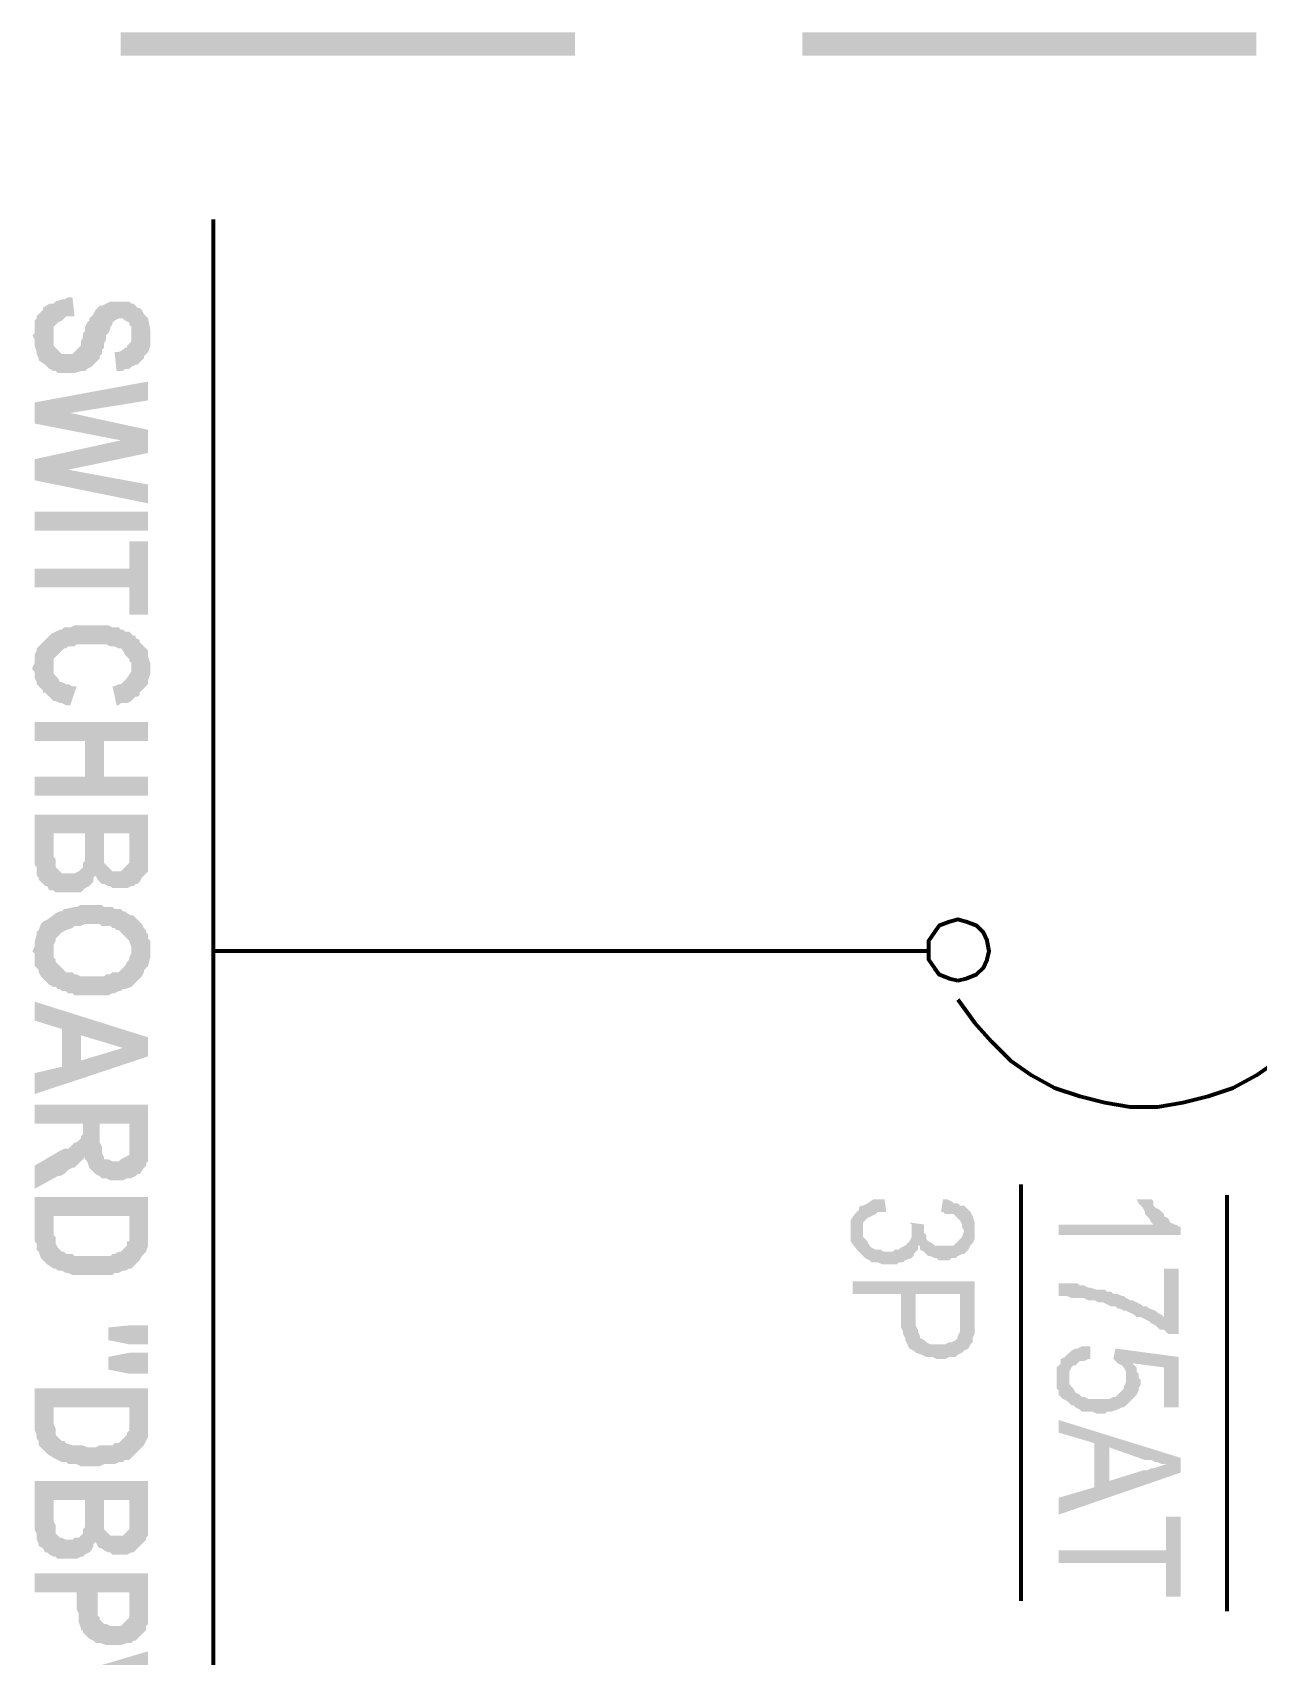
# Model space of a CAD drawing. Header units: inches. Extents: x -186 to 186, y -282 to 282.
# Drawn here: x 18.26 to 39.85, y -119.28 to -90.67 of the extents above; entities that cross this region are included whole.
import ezdxf

# ---------------------------------------------------------------- set-up
doc = ezdxf.new("R2010")
doc.units = ezdxf.units.IN
doc.header["$MEASUREMENT"] = 0
doc.layers.add('H', color=7, linetype='CONTINUOUS', lineweight=100)
doc.layers.add('P', color=250, linetype='CONTINUOUS', lineweight=100)

msp = doc.modelspace()

# ---------------------------------------------------------------- hatches: boundary and pattern name
at = {"layer": 'H', "linetype": 'Continuous'}
for points in [[(27.815, -91.074), (27.815, -90.667), (19.815, -91.074)], [(27.815, -90.667), (19.815, -91.074), (19.815, -90.667)], [(39.815, -91.074), (39.815, -90.667), (31.815, -91.074)], [(39.815, -90.667), (31.815, -91.074), (31.815, -90.667)], [(20.333, -96), (20.333, -95.889), (20.296, -95.704), (20.259, -95.667), (20.222, -95.63), (20.185, -95.556), (20.148, -95.519), (20.111, -95.519), (20.074, -95.481), (20.037, -95.444), (20, -95.444), (19.963, -95.407), (19.889, -95.407), (19.667, -95.407), (19.63, -95.407), (19.556, -95.444), (19.481, -95.481), (19.444, -95.481), (19.407, -95.519), (19.37, -95.556), (19.333, -95.63), (19.259, -95.704), (19.259, -95.741), (19.222, -95.778), (19.185, -95.852), (19.185, -95.926), (19.148, -95.963), (19.148, -96.037), (19.111, -96.111), (19.111, -96.148), (19.111, -96.185), (19.074, -96.222), (19.037, -96.259), (19, -96.296), (18.963, -96.333), (18.815, -96.333), (18.778, -96.333), (18.741, -96.296), (18.704, -96.259), (18.667, -96.222), (18.63, -96.185), (18.63, -96.074), (18.63, -96), (18.556, -95.444), (18.444, -95.519), (18.444, -95.556), (18.407, -95.593), (18.37, -95.63), (18.333, -95.667), (18.333, -95.704), (18.296, -95.741), (18.296, -95.815), (18.296, -95.852), (18.296, -95.963), (18.259, -96), (18.296, -96.074), (18.296, -96.148), (18.296, -96.185), (18.333, -96.296), (18.333, -96.333), (18.37, -96.407), (18.37, -96.444), (18.481, -96.519), (18.519, -96.556), (18.556, -96.593), (18.63, -96.63), (18.667, -96.63), (18.704, -96.667), (18.778, -96.667), (18.815, -96.667), (19, -96.667), (19.111, -96.63), (19.148, -96.63), (19.185, -96.63), (19.222, -96.593), (19.296, -96.556), (19.333, -96.519), (19.407, -96.444), (19.444, -96.407), (19.444, -96.37), (19.481, -96.333), (19.481, -96.259), (19.519, -96.222), (19.519, -96.148), (19.556, -96.074), (19.556, -96), (19.593, -95.963), (19.63, -95.889), (19.63, -95.852), (19.667, -95.815), (19.667, -95.778), (19.704, -95.741), (19.778, -95.704), (19.815, -95.704), (19.852, -95.704), (19.889, -95.741), (19.963, -95.778), (19.963, -95.815), (20, -95.852), (20, -95.926), (20, -96), (20, -96.556), (20.074, -96.519), (20.111, -96.519), (20.148, -96.481), (20.222, -96.407), (20.222, -96.37), (20.259, -96.333), (20.296, -96.296), (20.333, -96.185), (20.333, -96.111), (20.333, -96.074)], [(19, -95.667), (18.963, -95.333), (18.889, -95.333), (18.815, -95.37), (18.778, -95.37), (18.667, -95.407), (18.63, -95.444), (18.556, -95.444), (18.63, -96), (18.63, -95.963), (18.63, -95.889), (18.63, -95.852), (18.667, -95.815), (18.704, -95.778), (18.778, -95.741), (18.815, -95.704), (18.852, -95.667), (18.926, -95.667)], [(20, -96.556), (20, -96), (20, -96.037), (20, -96.111), (19.963, -96.148), (19.926, -96.185), (19.926, -96.222), (19.889, -96.222), (19.852, -96.259), (19.778, -96.296), (19.704, -96.296), (19.741, -96.63), (19.852, -96.63), (19.889, -96.593), (19.963, -96.593)], [(20.296, -97.148), (20.296, -96.815), (18.296, -97.185), (18.926, -97.37)], [(20.296, -98.074), (20.296, -97.667), (18.926, -97.37), (18.296, -97.185), (18.296, -97.556), (19.815, -97.852)], [(20.296, -98.074), (19.815, -97.852), (18.296, -98.185), (18.889, -98.37)], [(20.296, -98.963), (20.296, -98.63), (18.889, -98.37), (18.296, -98.185), (18.296, -98.556)], [(18.296, -99.444), (20.296, -99.444), (20.296, -99.111), (18.296, -99.111)], [(20.296, -100.926), (20.296, -99.63), (19.963, -99.63), (19.963, -100.111), (18.296, -100.111), (18.296, -100.444), (19.963, -100.444), (19.963, -100.926)], [(19.037, -102.185), (19, -102.185), (18.963, -102.185), (18.889, -102.148), (18.852, -102.148), (18.778, -102.111), (18.741, -102.111), (18.704, -102.037), (18.667, -102), (18.63, -101.963), (18.63, -101.852), (18.593, -101.259), (18.556, -101.296), (18.519, -101.333), (18.481, -101.37), (18.444, -101.407), (18.407, -101.444), (18.37, -101.481), (18.333, -101.519), (18.333, -101.556), (18.296, -101.63), (18.296, -101.667), (18.296, -101.741), (18.296, -101.778), (18.259, -101.852), (18.259, -101.889), (18.296, -101.926), (18.296, -102), (18.296, -102.037), (18.333, -102.111), (18.333, -102.148), (18.37, -102.185), (18.407, -102.222), (18.444, -102.259), (18.444, -102.296), (18.481, -102.296), (18.519, -102.333), (18.63, -102.444), (18.667, -102.444), (18.741, -102.481), (18.778, -102.481), (18.852, -102.519), (18.926, -102.519)], [(20.037, -101.296), (20, -101.259), (19.963, -101.222), (19.889, -101.222), (19.852, -101.185), (19.815, -101.185), (19.778, -101.148), (19.704, -101.148), (19.667, -101.148), (19.593, -101.111), (19.519, -101.111), (19.481, -101.111), (19.407, -101.111), (19.148, -101.111), (19.111, -101.111), (19.037, -101.111), (19, -101.111), (18.926, -101.148), (18.889, -101.148), (18.815, -101.148), (18.778, -101.185), (18.741, -101.185), (18.667, -101.222), (18.593, -101.259), (18.63, -101.852), (18.63, -101.815), (18.63, -101.778), (18.63, -101.704), (18.667, -101.667), (18.704, -101.63), (18.741, -101.593), (18.778, -101.556), (18.815, -101.519), (18.852, -101.519), (18.889, -101.481), (18.963, -101.481), (19, -101.481), (19.037, -101.444), (19.111, -101.444), (19.519, -101.444), (19.556, -101.444), (19.63, -101.481), (19.667, -101.481), (19.704, -101.481), (19.778, -101.519), (19.815, -101.519), (19.852, -101.556), (19.889, -101.63), (19.926, -101.667), (19.963, -101.704), (19.963, -101.741), (20, -101.778), (20, -101.852)], [(20.333, -101.852), (20.333, -101.778), (20.296, -101.667), (20.296, -101.63), (20.296, -101.556), (20.259, -101.519), (20.222, -101.481), (20.185, -101.444), (20.148, -101.407), (20.148, -101.37), (20.074, -101.333), (20.074, -101.296), (20.037, -101.296), (20, -101.852), (20, -101.926), (19.926, -102.037), (19.889, -102.074), (19.852, -102.111), (19.815, -102.148), (19.778, -102.148), (19.704, -102.185), (19.667, -102.185), (19.741, -102.519), (19.778, -102.519), (19.815, -102.481), (19.889, -102.481), (19.926, -102.481), (20, -102.444), (20.037, -102.407), (20.074, -102.37), (20.111, -102.37), (20.148, -102.333), (20.148, -102.296), (20.185, -102.259), (20.222, -102.222), (20.259, -102.185), (20.296, -102.148), (20.296, -102.074), (20.333, -101.963), (20.333, -101.926)], [(20.296, -103.148), (20.296, -102.815), (18.296, -102.815), (18.296, -103.148), (19.185, -103.148), (19.185, -103.778), (19.519, -103.148)], [(20.296, -104.111), (20.296, -103.778), (19.519, -103.778), (19.519, -103.148), (19.185, -103.778), (18.296, -103.778), (18.296, -104.111)], [(20.296, -105.111), (20.296, -104.444), (18.296, -104.444), (18.296, -105.333), (18.333, -105.37), (18.333, -105.444), (18.333, -105.481), (18.333, -105.519), (18.37, -105.556), (18.37, -105.593), (18.444, -105.667), (18.481, -105.704), (18.519, -105.704), (18.556, -105.778), (18.63, -105.778), (18.63, -104.778), (19.185, -104.778), (19.185, -105.037), (19.185, -105.741), (19.259, -105.704), (19.296, -105.667), (19.333, -105.63), (19.333, -105.556), (19.37, -105.519), (19.407, -105.593), (19.444, -105.63), (19.481, -105.667), (19.519, -104.778), (19.963, -104.778), (19.963, -104.963), (20, -105.704), (20.037, -105.704), (20.074, -105.667), (20.111, -105.667), (20.148, -105.63), (20.185, -105.556), (20.222, -105.519), (20.259, -105.481), (20.296, -105.444), (20.296, -105.37), (20.296, -105.333), (20.296, -105.259), (20.296, -105.185)], [(19.185, -105.741), (19.185, -105.037), (19.185, -105.259), (19.148, -105.296), (19.148, -105.333), (19.148, -105.37), (19.111, -105.407), (19.074, -105.444), (19, -105.481), (18.963, -105.481), (18.889, -105.481), (18.852, -105.481), (18.778, -105.481), (18.741, -105.444), (18.704, -105.407), (18.667, -105.37), (18.667, -105.333), (18.667, -105.222), (18.63, -105.185), (18.63, -104.778), (18.63, -105.778), (18.667, -105.815), (18.704, -105.815), (18.778, -105.815), (19, -105.815), (19.037, -105.815), (19.111, -105.815), (19.148, -105.778)], [(20, -105.704), (19.963, -104.963), (19.963, -105.111), (19.963, -105.185), (19.963, -105.296), (19.926, -105.333), (19.889, -105.37), (19.852, -105.407), (19.815, -105.444), (19.667, -105.444), (19.63, -105.407), (19.593, -105.37), (19.519, -105.296), (19.519, -105.259), (19.519, -105.222), (19.519, -105.185), (19.519, -104.778), (19.481, -105.667), (19.519, -105.667), (19.593, -105.704), (19.63, -105.704), (19.667, -105.741), (19.741, -105.741), (19.889, -105.741), (19.926, -105.741)], [(20.333, -106.852), (20.333, -106.741), (20.333, -106.667), (20.296, -106.63), (20.296, -106.556), (20.259, -106.519), (20.259, -106.481), (20.222, -106.444), (20.185, -106.37), (20.148, -106.333), (20.074, -106.259), (20.037, -106.222), (20, -106.222), (19.926, -106.185), (19.889, -106.148), (19.852, -106.148), (19.815, -106.111), (19.704, -106.111), (19.667, -106.074), (19.593, -106.074), (19.519, -106.074), (19.481, -106.037), (19.37, -106.037), (19.296, -106.037), (19.222, -106.037), (19.111, -106.037), (19.037, -106.074), (19, -106.074), (18.815, -106.111), (18.778, -106.148), (18.741, -106.148), (18.667, -106.185), (18.519, -106.296), (18.444, -106.333), (18.407, -106.37), (18.37, -106.481), (18.333, -106.519), (18.333, -106.556), (18.296, -106.704), (18.296, -106.778), (18.259, -106.852), (18.296, -106.889), (18.296, -107), (18.296, -107.111), (18.333, -107.148), (18.37, -107.185), (18.37, -107.222), (18.407, -107.296), (18.444, -107.333), (18.481, -107.37), (18.519, -107.407), (18.556, -107.444), (18.63, -107.481), (18.63, -106.852), (18.63, -106.778), (18.63, -106.741), (18.667, -106.667), (18.667, -106.63), (18.704, -106.593), (18.741, -106.556), (18.778, -106.519), (18.852, -106.481), (18.963, -106.444), (19, -106.407), (19.037, -106.407), (19.111, -106.407), (19.185, -106.37), (19.444, -106.37), (19.481, -106.407), (19.556, -106.407), (19.63, -106.407), (19.667, -106.444), (19.704, -106.444), (19.741, -106.481), (19.778, -106.481), (19.815, -106.519), (19.852, -106.556), (19.889, -106.593), (19.926, -106.63), (19.963, -106.667), (20, -106.778), (20, -106.852), (20.037, -107.444), (20.074, -107.407), (20.111, -107.37), (20.148, -107.333), (20.185, -107.296), (20.222, -107.222), (20.222, -107.185), (20.259, -107.148), (20.296, -107.111), (20.333, -106.963), (20.333, -106.889)], [(20.037, -107.444), (20, -106.852), (20, -106.889), (19.963, -106.963), (19.963, -107), (19.926, -107.037), (19.889, -107.111), (19.852, -107.148), (19.815, -107.185), (19.778, -107.222), (19.704, -107.222), (19.667, -107.222), (19.63, -107.259), (19.556, -107.259), (19.519, -107.296), (19.444, -107.296), (19.185, -107.296), (19.111, -107.296), (19.037, -107.259), (19, -107.259), (18.963, -107.222), (18.889, -107.222), (18.852, -107.222), (18.778, -107.148), (18.741, -107.111), (18.667, -107.037), (18.667, -107), (18.63, -106.963), (18.63, -106.889), (18.63, -106.852), (18.63, -107.481), (18.667, -107.481), (18.704, -107.519), (18.741, -107.519), (18.778, -107.556), (18.852, -107.556), (18.889, -107.593), (18.963, -107.593), (19, -107.63), (19.037, -107.63), (19.111, -107.63), (19.481, -107.63), (19.556, -107.63), (19.593, -107.63), (19.667, -107.593), (19.704, -107.593), (19.778, -107.556), (19.815, -107.556), (19.852, -107.519), (19.889, -107.519), (20, -107.481)], [(20.296, -108.704), (20.296, -108.37), (18.296, -107.741), (18.296, -108.074), (18.778, -108.222), (18.778, -108.889), (19.111, -108.333), (19.852, -108.556)], [(20.296, -108.704), (19.852, -108.556), (19.111, -108.778), (19.111, -108.333), (18.778, -108.889), (18.296, -109), (18.296, -109.37)], [(20.296, -110.259), (20.296, -109.556), (18.296, -109.556), (18.296, -109.889), (19.148, -109.889), (19.148, -109.963), (19.148, -110.519), (19.185, -110.481), (19.185, -110.519), (19.222, -110.556), (19.259, -110.667), (19.296, -110.704), (19.37, -110.778), (19.444, -110.815), (19.444, -109.889), (19.963, -109.889), (19.963, -110.148), (19.963, -110.852), (20, -110.852), (20.074, -110.815), (20.111, -110.778), (20.148, -110.778), (20.222, -110.667), (20.259, -110.63), (20.259, -110.593), (20.296, -110.556), (20.296, -110.519), (20.296, -110.444), (20.296, -110.37), (20.296, -110.333)], [(19.148, -110.519), (19.148, -109.963), (19.148, -110.074), (19.111, -110.111), (19.111, -110.148), (19.074, -110.185), (19.037, -110.222), (19, -110.222), (18.963, -110.259), (18.926, -110.296), (18.889, -110.333), (18.815, -110.333), (18.741, -110.37), (18.296, -110.63), (18.296, -111.037), (18.704, -110.815), (18.741, -110.815), (18.815, -110.778), (18.852, -110.741), (18.889, -110.704), (18.963, -110.667), (19, -110.667), (19.037, -110.63), (19.074, -110.593), (19.111, -110.556)], [(19.963, -110.852), (19.963, -110.148), (19.963, -110.37), (19.963, -110.407), (19.963, -110.444), (19.889, -110.481), (19.815, -110.519), (19.778, -110.556), (19.667, -110.556), (19.593, -110.519), (19.556, -110.519), (19.519, -110.519), (19.519, -110.481), (19.481, -110.407), (19.481, -110.37), (19.481, -110.296), (19.444, -110.222), (19.444, -109.889), (19.444, -110.815), (19.481, -110.852), (19.519, -110.852), (19.556, -110.852), (19.63, -110.889), (19.667, -110.889), (19.815, -110.889), (19.852, -110.889), (19.926, -110.852)], [(20.296, -111.815), (20.296, -111.185), (18.296, -111.185), (18.296, -111.963), (18.333, -112), (18.333, -112.037), (18.333, -112.111), (18.37, -112.148), (18.407, -112.259), (18.444, -112.296), (18.481, -112.333), (18.519, -112.37), (18.63, -112.444), (18.63, -111.519), (19.963, -111.519), (19.963, -111.667), (20, -112.444), (20.037, -112.407), (20.074, -112.37), (20.111, -112.333), (20.148, -112.296), (20.185, -112.222), (20.222, -112.185), (20.259, -112.148), (20.296, -112.037), (20.296, -112), (20.296, -111.963), (20.296, -111.889)], [(33.296, -111.444), (33.259, -111.185), (33.259, -111.222), (33.185, -111.222), (33.111, -111.222), (33.074, -111.222), (32.963, -111.296), (32.889, -111.333), (32.852, -111.333), (32.889, -111.778), (32.889, -111.741), (32.889, -111.667), (32.889, -111.63), (32.926, -111.593), (32.963, -111.556), (33.037, -111.519), (33.111, -111.481), (33.148, -111.444), (33.222, -111.444)], [(34.667, -111.333), (34.593, -111.333), (34.556, -111.296), (34.481, -111.296), (34.444, -111.259), (34.37, -111.222), (34.296, -111.222), (34.259, -111.444), (34.296, -111.444), (34.333, -111.481), (34.407, -111.481), (34.481, -111.481), (34.519, -111.519), (34.556, -111.556), (34.593, -111.593), (34.63, -111.667), (34.63, -111.704), (34.667, -111.778)], [(38, -111.333), (38, -111.259), (37.963, -111.222), (37.704, -111.222), (37.741, -111.296), (37.778, -111.333), (37.815, -111.37), (37.852, -111.444), (37.852, -111.481), (37.889, -111.519), (37.926, -111.556), (37.963, -111.63), (38, -111.667)], [(20, -112.444), (19.963, -111.667), (19.963, -111.852), (19.963, -111.926), (19.963, -111.963), (19.926, -111.963), (19.926, -112.037), (19.889, -112.074), (19.852, -112.111), (19.815, -112.148), (19.778, -112.148), (19.704, -112.185), (19.667, -112.185), (19.63, -112.222), (19.593, -112.222), (19.556, -112.222), (19.444, -112.222), (19.37, -112.222), (19.222, -112.222), (19.148, -112.222), (19.037, -112.222), (19, -112.222), (18.963, -112.185), (18.889, -112.185), (18.852, -112.185), (18.815, -112.148), (18.778, -112.148), (18.741, -112.111), (18.704, -112.074), (18.667, -112), (18.667, -111.963), (18.667, -111.889), (18.63, -111.852), (18.63, -111.519), (18.63, -112.444), (18.667, -112.444), (18.704, -112.481), (18.778, -112.481), (18.852, -112.519), (18.889, -112.519), (18.963, -112.556), (19, -112.556), (19.037, -112.556), (19.111, -112.556), (19.444, -112.556), (19.519, -112.556), (19.556, -112.556), (19.63, -112.556), (19.667, -112.556), (19.704, -112.519), (19.778, -112.519), (19.852, -112.481), (19.889, -112.481), (19.963, -112.444)], [(33.778, -112.222), (33.741, -111.778), (33.741, -111.852), (33.741, -111.889), (33.704, -111.963), (33.667, -112), (33.63, -112.037), (33.556, -112.074), (33.519, -112.111), (33.444, -112.111), (33.407, -112.148), (33.259, -112.148), (33.185, -112.111), (33.148, -112.111), (33.111, -112.111), (33.037, -112.074), (33, -112.037), (32.963, -111.963), (32.926, -111.926), (32.889, -111.889), (32.889, -111.815), (32.889, -111.778), (32.852, -111.333), (32.815, -111.37), (32.815, -111.407), (32.778, -111.444), (32.741, -111.481), (32.667, -111.593), (32.667, -111.667), (32.667, -111.704), (32.667, -111.852), (32.667, -111.963), (32.778, -112.111), (32.815, -112.148), (32.852, -112.185), (32.889, -112.222), (32.926, -112.259), (33, -112.296), (33.037, -112.333), (33.148, -112.333), (33.222, -112.37), (33.259, -112.37), (33.333, -112.37), (33.37, -112.37), (33.407, -112.37), (33.481, -112.37), (33.519, -112.333), (33.593, -112.333), (33.63, -112.296), (33.741, -112.259)], [(34.852, -111.778), (34.852, -111.667), (34.852, -111.63), (34.815, -111.519), (34.778, -111.444), (34.741, -111.407), (34.704, -111.37), (34.667, -111.333), (34.667, -111.778), (34.63, -111.889), (34.593, -111.926), (34.556, -111.963), (34.519, -112), (34.481, -112.037), (34.444, -112.037), (34.37, -112.037), (34.259, -112.037), (34.185, -112.037), (34.148, -112.037), (34.111, -112), (34.037, -111.963), (34, -111.926), (34, -111.852), (33.963, -111.815), (33.963, -111.778), (33.963, -111.704), (33.963, -112.148), (34, -112.185), (34.037, -112.222), (34.074, -112.222), (34.148, -112.259), (34.185, -112.259), (34.222, -112.296), (34.407, -112.296), (34.444, -112.259), (34.519, -112.259), (34.556, -112.222), (34.63, -112.185), (34.667, -112.185), (34.704, -112.148), (34.741, -112.111), (34.778, -112.037), (34.815, -112), (34.852, -111.926), (34.852, -111.815)], [(38.481, -111.852), (38.481, -111.704), (38.444, -111.704), (38.407, -111.667), (38.37, -111.667), (38.296, -111.63), (38.259, -111.556), (38.185, -111.519), (38.185, -111.481), (38.148, -111.444), (38.111, -111.407), (38.037, -111.37), (38, -111.333), (38, -111.667), (36.333, -111.667), (36.333, -111.852)], [(33.963, -111.667), (33.704, -111.63), (33.741, -111.667), (33.741, -111.741), (33.741, -111.778), (33.778, -112.222), (33.778, -112.185), (33.815, -112.148), (33.852, -112.111), (33.852, -112.037), (33.889, -112.037), (33.889, -112.111), (33.963, -112.148), (33.963, -111.704)], [(34.852, -113.333), (34.852, -112.667), (32.704, -112.667), (32.704, -112.889), (33.556, -112.889), (33.556, -113.481), (33.593, -113.556), (33.593, -113.593), (33.63, -113.667), (33.63, -113.704), (33.704, -113.852), (33.778, -113.889), (33.815, -113.926), (33.815, -112.889), (34.593, -112.889), (34.593, -113.37), (34.63, -113.926), (34.667, -113.889), (34.741, -113.852), (34.778, -113.778), (34.815, -113.741), (34.815, -113.704), (34.815, -113.667), (34.852, -113.593), (34.852, -113.556), (34.852, -113.407)], [(38.444, -113.593), (38.444, -112.444), (38.185, -112.444), (38.185, -113.333), (38.185, -113.296), (38.148, -113.259), (38.074, -113.222), (38.037, -113.185), (37.926, -113.148), (37.889, -113.111), (37.815, -113.111), (37.778, -113.074), (37.704, -113.037), (37.63, -113), (37.593, -113), (37.519, -112.963), (37.481, -112.926), (37.444, -112.926), (37.37, -112.889), (37.296, -112.889), (37.259, -112.852), (37.185, -112.852), (37.148, -112.815), (37.074, -112.815), (37, -112.815), (36.889, -112.778), (36.852, -112.778), (36.778, -112.741), (36.704, -112.741), (36.667, -112.704), (36.593, -112.704), (36.519, -112.704), (36.481, -112.704), (36.444, -112.704), (36.333, -112.704), (36.333, -112.926), (36.37, -112.926), (36.444, -112.926), (36.481, -112.926), (36.556, -112.963), (36.63, -112.963), (36.667, -112.963), (36.741, -112.963), (36.778, -112.963), (36.852, -113), (36.889, -113), (36.963, -113), (37.037, -113.037), (37.111, -113.037), (37.185, -113.074), (37.259, -113.111), (37.333, -113.111), (37.37, -113.148), (37.407, -113.148), (37.481, -113.185), (37.519, -113.185), (37.593, -113.222), (37.667, -113.259), (37.704, -113.296), (37.778, -113.296), (37.926, -113.37), (37.963, -113.407), (38.037, -113.444), (38.074, -113.481), (38.111, -113.519), (38.185, -113.519), (38.222, -113.556), (38.259, -113.593)], [(34.63, -113.926), (34.593, -113.37), (34.593, -113.519), (34.593, -113.556), (34.556, -113.63), (34.556, -113.667), (34.519, -113.704), (34.444, -113.741), (34.407, -113.741), (34.333, -113.778), (34.296, -113.778), (34.185, -113.778), (34.148, -113.778), (34.074, -113.778), (34, -113.741), (33.963, -113.704), (33.889, -113.667), (33.889, -113.63), (33.852, -113.556), (33.852, -113.519), (33.815, -113.444), (33.815, -112.889), (33.815, -113.926), (33.926, -113.963), (34, -114), (34.037, -114), (34.111, -114), (34.185, -114.037), (34.333, -114.037), (34.407, -114), (34.444, -114), (34.519, -114), (34.556, -113.963)], [(20.296, -113.778), (20.296, -113.444), (19.963, -113.444), (19.593, -113.481), (19.593, -113.704), (19.963, -113.778)], [(36.889, -114.037), (36.889, -113.815), (36.852, -113.815), (36.815, -113.815), (36.741, -113.815), (36.667, -113.852), (36.63, -113.852), (36.556, -113.889), (36.519, -113.926), (36.481, -113.963), (36.519, -114.37), (36.519, -114.296), (36.519, -114.259), (36.556, -114.185), (36.593, -114.148), (36.63, -114.148), (36.667, -114.111), (36.704, -114.074), (36.778, -114.074), (36.852, -114.037)], [(38.444, -114.889), (38.444, -114), (37.333, -113.852), (37.296, -114.037), (37.333, -114.074), (37.37, -114.111), (37.444, -114.148), (37.481, -114.185), (37.519, -114.259), (37.519, -114.296), (37.519, -114.852), (37.556, -114.815), (37.593, -114.778), (37.63, -114.111), (38.185, -114.185), (38.185, -114.889)], [(20.296, -114.296), (20.296, -113.926), (19.963, -113.926), (19.593, -114), (19.593, -114.222), (19.963, -114.296)], [(37.519, -114.852), (37.519, -114.37), (37.519, -114.444), (37.481, -114.519), (37.481, -114.556), (37.444, -114.593), (37.407, -114.63), (37.37, -114.667), (37.333, -114.704), (37.296, -114.704), (37.222, -114.741), (37.185, -114.741), (36.889, -114.741), (36.852, -114.741), (36.778, -114.704), (36.741, -114.704), (36.704, -114.667), (36.63, -114.63), (36.593, -114.556), (36.556, -114.519), (36.519, -114.481), (36.519, -114.444), (36.519, -114.37), (36.481, -113.963), (36.444, -114), (36.37, -114.037), (36.37, -114.111), (36.333, -114.148), (36.296, -114.185), (36.296, -114.259), (36.296, -114.333), (36.296, -114.444), (36.296, -114.481), (36.296, -114.556), (36.333, -114.593), (36.333, -114.667), (36.37, -114.704), (36.407, -114.741), (36.481, -114.778), (36.519, -114.815), (36.556, -114.852), (36.593, -114.852), (36.63, -114.889), (36.704, -114.926), (36.741, -114.963), (36.815, -114.963), (36.852, -114.963), (36.926, -114.963), (37, -115), (37.148, -115), (37.185, -114.963), (37.259, -114.963), (37.37, -114.926), (37.444, -114.889), (37.481, -114.889)], [(37.778, -114.444), (37.778, -114.407), (37.741, -114.37), (37.741, -114.296), (37.704, -114.259), (37.704, -114.185), (37.667, -114.148), (37.63, -114.111), (37.593, -114.778), (37.63, -114.741), (37.667, -114.704), (37.704, -114.667), (37.741, -114.593), (37.741, -114.556), (37.778, -114.481)], [(20.296, -115.148), (20.296, -114.556), (18.296, -114.556), (18.296, -115.296), (18.333, -115.37), (18.333, -115.407), (18.333, -115.444), (18.37, -115.481), (18.37, -115.556), (18.407, -115.593), (18.444, -115.63), (18.519, -115.704), (18.63, -115.778), (18.63, -114.889), (19.963, -114.889), (19.963, -115.037), (20, -115.778), (20.037, -115.741), (20.074, -115.704), (20.111, -115.667), (20.185, -115.593), (20.222, -115.556), (20.259, -115.481), (20.296, -115.407), (20.296, -115.333), (20.296, -115.296), (20.296, -115.222)], [(20, -115.778), (19.963, -115.037), (19.963, -115.222), (19.963, -115.259), (19.963, -115.296), (19.926, -115.333), (19.926, -115.37), (19.889, -115.407), (19.815, -115.481), (19.778, -115.519), (19.704, -115.519), (19.667, -115.556), (19.63, -115.556), (19.593, -115.556), (19.556, -115.556), (19.444, -115.556), (19.37, -115.593), (19.222, -115.593), (19.148, -115.556), (19.037, -115.556), (19, -115.556), (18.963, -115.556), (18.852, -115.519), (18.815, -115.481), (18.778, -115.481), (18.741, -115.444), (18.704, -115.407), (18.667, -115.37), (18.667, -115.333), (18.667, -115.296), (18.667, -115.259), (18.63, -115.185), (18.63, -114.889), (18.63, -115.778), (18.704, -115.815), (18.778, -115.852), (18.852, -115.852), (18.889, -115.889), (18.963, -115.889), (19, -115.889), (19.037, -115.889), (19.111, -115.926), (19.444, -115.926), (19.519, -115.889), (19.556, -115.889), (19.63, -115.889), (19.667, -115.889), (19.704, -115.889), (19.778, -115.852), (19.852, -115.852), (19.889, -115.815), (19.963, -115.815)], [(38.481, -116.037), (38.481, -115.778), (36.333, -115.111), (36.333, -115.333), (36.963, -115.519), (36.963, -116.296), (37.222, -115.593), (37.852, -115.815), (37.889, -115.815), (37.963, -115.815), (38.037, -115.852), (38.074, -115.852), (38.148, -115.889), (38.185, -115.889), (38.259, -115.889)], [(38.481, -116.037), (38.259, -115.889), (38.222, -115.889), (38, -115.963), (37.963, -115.963), (37.889, -116), (37.815, -116), (37.222, -116.185), (37.222, -115.593), (36.963, -116.296), (36.333, -116.481), (36.333, -116.778)], [(20.296, -116.852), (20.296, -116.185), (18.296, -116.185), (18.296, -117.037), (18.333, -117.111), (18.333, -117.185), (18.333, -117.222), (18.37, -117.296), (18.37, -117.333), (18.444, -117.37), (18.481, -117.444), (18.519, -117.444), (18.556, -117.481), (18.63, -117.519), (18.63, -116.519), (19.185, -116.519), (19.185, -116.778), (19.185, -117.481), (19.259, -117.444), (19.296, -117.407), (19.333, -117.333), (19.333, -117.296), (19.37, -117.259), (19.407, -117.333), (19.444, -117.37), (19.481, -117.37), (19.519, -116.519), (19.963, -116.519), (19.963, -116.704), (20, -117.444), (20.037, -117.444), (20.074, -117.407), (20.111, -117.37), (20.148, -117.333), (20.185, -117.296), (20.259, -117.222), (20.259, -117.185), (20.296, -117.148), (20.296, -117.111), (20.296, -117.037), (20.296, -117), (20.296, -116.926)], [(19.185, -117.481), (19.185, -116.778), (19.185, -117), (19.148, -117.037), (19.148, -117.074), (19.148, -117.111), (19.111, -117.148), (19.074, -117.185), (19, -117.185), (18.963, -117.222), (18.889, -117.222), (18.852, -117.222), (18.778, -117.185), (18.741, -117.185), (18.704, -117.148), (18.667, -117.111), (18.667, -117.074), (18.667, -116.963), (18.63, -116.889), (18.63, -116.519), (18.63, -117.519), (18.667, -117.519), (18.704, -117.556), (18.778, -117.556), (19, -117.556), (19.037, -117.556), (19.111, -117.519), (19.148, -117.519)], [(20, -117.444), (19.963, -116.704), (19.963, -116.852), (19.963, -116.926), (19.963, -117.037), (19.926, -117.074), (19.889, -117.111), (19.852, -117.148), (19.815, -117.148), (19.667, -117.148), (19.63, -117.148), (19.593, -117.111), (19.519, -117.037), (19.519, -117), (19.519, -116.963), (19.519, -116.926), (19.519, -116.519), (19.481, -117.37), (19.519, -117.407), (19.593, -117.444), (19.63, -117.444), (19.667, -117.481), (19.741, -117.481), (19.889, -117.481), (19.926, -117.481)], [(38.481, -118.222), (38.481, -116.815), (38.222, -116.815), (38.222, -117.407), (36.333, -117.407), (36.333, -117.63), (38.222, -117.63), (38.222, -118.222)], [(20.296, -118.37), (20.296, -117.815), (18.296, -117.815), (18.296, -118.148), (19.037, -118.148), (19.037, -118.444), (19.074, -118.519), (19.074, -118.63), (19.074, -118.667), (19.111, -118.778), (19.111, -118.815), (19.148, -118.815), (19.148, -118.852), (19.185, -118.889), (19.259, -118.963), (19.333, -119), (19.37, -119.037), (19.407, -118.148), (19.963, -118.148), (19.963, -118.333), (20, -119.037), (20.037, -119), (20.074, -119), (20.111, -118.963), (20.148, -118.926), (20.185, -118.889), (20.222, -118.852), (20.259, -118.815), (20.259, -118.741), (20.296, -118.704), (20.296, -118.667), (20.296, -118.519), (20.296, -118.444)], [(20, -119.037), (19.963, -118.333), (19.963, -118.519), (19.963, -118.556), (19.963, -118.593), (19.926, -118.63), (19.852, -118.704), (19.815, -118.741), (19.741, -118.741), (19.63, -118.741), (19.556, -118.704), (19.519, -118.704), (19.481, -118.667), (19.444, -118.63), (19.444, -118.593), (19.407, -118.556), (19.407, -118.519), (19.407, -118.481), (19.407, -118.148), (19.37, -119.037), (19.407, -119.037), (19.444, -119.037), (19.556, -119.074), (19.815, -119.074), (19.926, -119.037)], [(20.296, -119.556), (20.296, -119.185), (18.296, -119.778), (18.815, -119.963)]]:
    msp.add_hatch(color=0, dxfattribs=at).paths.add_polyline_path(points)

# ---------------------------------------------------------------- linework, layer by layer
at = {"layer": 'P', "color": 0, "linetype": 'Continuous'}
for points in [[(21.444, -93.963), (21.444, -138.333)], [(34.556, -107.37), (34.704, -107.333), (34.889, -107.259), (35, -107.148), (35.074, -107), (35.111, -106.852), (35.074, -106.667), (35, -106.519), (34.889, -106.407), (34.704, -106.333), (34.556, -106.296), (34.407, -106.333), (34.222, -106.407), (34.148, -106.519), (34.037, -106.667), (34.037, -106.852), (34.037, -107), (34.148, -107.148), (34.222, -107.259), (34.407, -107.333), (34.556, -107.37)], [(34.037, -106.852), (21.444, -106.852)], [(34.556, -107.704), (34.852, -108.111), (35.148, -108.444), (35.481, -108.778), (35.852, -109.037), (36.259, -109.259), (36.704, -109.407), (37.148, -109.519), (37.593, -109.593), (38.074, -109.593), (38.519, -109.519), (38.963, -109.407), (39.407, -109.259), (39.815, -109.037), (40.185, -108.778), (40.519, -108.444), (40.815, -108.111), (41.111, -107.704)], [(35.667, -110.963), (35.667, -118.296)], [(39.296, -111.148), (39.296, -118.481)]]:
    msp.add_lwpolyline(points, dxfattribs=at)

doc.saveas('drawing.dxf')
